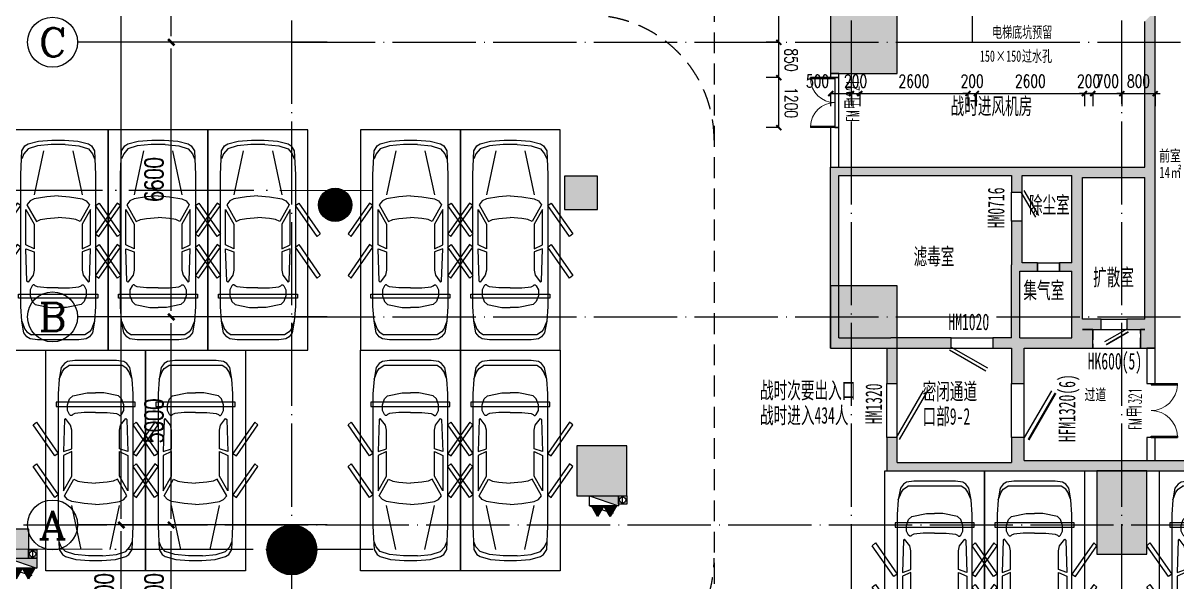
# Model space of a CAD drawing. Header units: millimetres. Extents: x 12325263 to 13848842, y -1463133 to 573208.
# Drawn here: x 12538387 to 12566120, y -1387255 to -1373825 of the extents above; entities that cross this region are included whole.
import ezdxf
from ezdxf.enums import TextEntityAlignment as Align

# ---------------------------------------------------------------- set-up
doc = ezdxf.new("R2010")
doc.units = ezdxf.units.MM
doc.header["$LTSCALE"] = 1000
for name, pattern in [('DASH', [0.35, 0.25, -0.1]), ('DASHED2', [0.375, 0.25, -0.125]), ('DOTE', [2.42, 2, -0.2, 0.02, -0.2]), ('地下室负三层平面图$0$-3F平面$0$$AUDIT_BAD_LTYPE2', [0])]:
    doc.linetypes.add(name, pattern=pattern)
for name, color, linetype in [('#s-灭火器', 20, 'Continuous'), ('A-ANNO-TEXT', 7, 'Continuous'), ('A-AXIS', 16, 'DOTE'), ('A-COLS', 6, 'Continuous'), ('A-WALL', 5, 'Continuous'), ('A-WALL-PATT', 8, 'Continuous'), ('A_WALL(防火墙)', 151, 'Continuous'), ('AXIS', 3, 'Continuous'), ('AXIS_TEXT', 7, 'Continuous'), ('DOOR_FIRE', 1, 'Continuous'), ('DOOR_FIRE_TEXT', 7, 'Continuous'), ('DOTE', 16, 'DOTE'), ('EQUIP_消火栓', 7, 'Continuous'), ('G-合 -3F地下室墙柱$0$COLUMN', 6, 'Continuous'), ('PUB_DIM', 83, 'Continuous'), ('PUB_HATCH', 8, 'Continuous'), ('PUB_TEXT', 7, 'Continuous'), ('VPIPE-消防中', 3, 'Continuous'), ('人防墙', 6, 'Continuous'), ('人防门', 60, 'Continuous'), ('人防门编号', 73, 'Continuous'), ('商业酒店共享车位', 53, 'Continuous'), ('水条件', 1, 'Continuous'), ('车道中心线', 6, 'Continuous')]:
    doc.layers.add(name, color=color, linetype=linetype)
doc.layers.add('人防口部编号', color=2, linetype='Continuous', lineweight=15)
doc.layers.add('人防文字', color=3, linetype='Continuous', lineweight=15)
doc.styles.add('_TCH_AXIS', font='COMPLEX', dxfattribs={"bigfont": 'GBCBIG'})
doc.styles.add('_TCH_DIM_T3', font='SIMPLEX.shx', dxfattribs={"width": 0.705882, "bigfont": 'GBCBIG.shx'})
doc.styles.add('_TCH_WINDOW', font='SIMPLEX', dxfattribs={"width": 0.7, "height": 3.5, "bigfont": 'GBCBIG'})
doc.styles.add('COMPLEX', font='COMPLEX')
doc.styles.add('TITXV', font='', dxfattribs={"width": 0.7})
doc.styles.add('宋体', font='', dxfattribs={"width": 0.65})
doc.styles.add('标注宋体', font='', dxfattribs={"width": 0.6})
doc.styles.get('TITXV').set_extended_font_data('SimSun')
doc.styles.get('宋体').set_extended_font_data('SimSun')
doc.styles.get('标注宋体').set_extended_font_data('NSimSun')
doc.dimstyles.new('_TCH_ARCH&&120', dxfattribs={"dimtxt": 306, "dimasz": 120, "dimexe": 300, "dimexo": 360, "dimgap": 147, "dimtad": 1, "dimdec": 0, "dimzin": 0, "dimdsep": 46, "dimtxsty": '_TCH_DIM_T3', "dimblk": 'ARCHTICK', "dimcen": 0.09, "dimclrt": 7, "dimazin": 2, "dimtfac": 1, "dimtdec": 0, "dimtix": 1, "dimtmove": 2, "dimatfit": 3, "dimfxl": 1, "dimfxlon": 1, "dimtolj": 1, "dimtzin": 0, "dimarcsym": 0})
doc.dimstyles.new('_TCH_ARCH&&150', dxfattribs={"dimtxt": 446.25, "dimasz": 150, "dimexe": 375, "dimexo": 450, "dimgap": 189.375, "dimtad": 1, "dimdec": 0, "dimzin": 0, "dimdsep": 46, "dimtxsty": '_TCH_DIM_T3', "dimblk": 'asdggshdfhsg_ArchTick', "dimcen": 0.09, "dimclrt": 7, "dimazin": 2, "dimtfac": 1, "dimtdec": 0, "dimtix": 1, "dimtmove": 2, "dimatfit": 3, "dimfxl": 1, "dimtolj": 1, "dimtzin": 0, "dimarcsym": 0})

# ---------------------------------------------------------------- blocks, each defined once
blk = doc.blocks.new('asdgafgfadagagfdhdagdgfasdgagasdgdfgdsfh$DorLib2D$00000190')
at = {"color": 0}
blk.add_line((-0.5, 0.187), (0.366, 0.687), dxfattribs=at)
at = {"color": 0, "const_width": 0.0625}
blk.add_lwpolyline([(-0.562, 0.296), (0.304, 0.796)], dxfattribs=at)
blk = doc.blocks.new('asdgafgfadagagfdhdagdgfasdgagasdgdfgdsfh$DorLib2D$00000180')
at = {"color": 0}
for p, q in [((-0.557, 0.242), (0.309, 0.742)), ((-0.5, 0.143), (0.366, 0.643))]:
    blk.add_line(p, q, dxfattribs=at)
blk = doc.blocks.new('asdgafgfadagagfdhdagdgfasdgagasdgdfgdsfh$DorLib2D$00000192')
at = {"color": 0}
blk.add_line((-0.5, 0.125), (0.366, 0.625), dxfattribs=at)
at = {"color": 0, "const_width": 0.0417}
blk.add_lwpolyline([(-0.542, 0.197), (0.324, 0.697)], dxfattribs=at)
blk = doc.blocks.new('asdgafgfadagagfdhdagdgfasdgagasdgdfgdsfh$DorLib2D$00000181')
at = {"color": 0}
for p, q in [((-0.533, 0.141), (0.333, 0.641)), ((-0.5, 0.083), (0.366, 0.583))]:
    blk.add_line(p, q, dxfattribs=at)
blk = doc.blocks.new('asdgafgfadagagfdhdagdgfasdgagasdgdfgdsfh$DorLib2D$00000179')
at = {"color": 0}
for p, q in [((-0.54, 0.169), (0.326, 0.669)), ((-0.5, 0.1), (0.366, 0.6))]:
    blk.add_line(p, q, dxfattribs=at)
blk = doc.blocks.new('asdgafgf20230228-rf3')
at = {"layer": 'PUB_HATCH'}
for points in [[(22420, -17060), (22620, -17000), (22620, -13200), (22370, -13450), (22370, -16950)], [(14820, -16950), (15020, -17150), (19170, -17150), (19290, -17110), (19270, -16950)], [(14820, -21300), (15020, -21050), (15020, -17150), (14820, -16950)], [(19170, -17150), (19170, -17550), (19420, -17550), (19420, -17150), (19290, -17110)], [(19290, -17110), (19420, -17150), (20620, -17150), (20740, -17130), (20720, -16950), (19270, -16950)], [(20670, -19340), (20870, -19300), (20870, -17200), (20740, -17130), (20620, -17150), (20620, -19250)], [(20740, -17130), (20870, -17200), (22370, -17200), (22420, -17060), (22370, -16950), (20720, -16950)], [(22420, -20710), (22620, -20650), (22620, -17000), (22420, -17060), (22370, -17200), (22370, -20600)], [(19420, -19250), (19420, -18250), (19170, -18250), (19170, -19300), (19350, -19340)], [(19295, -21175), (19370, -21050), (19370, -19450), (19350, -19340), (19170, -19300), (19170, -21050)], [(19370, -19450), (19790, -19450), (19790, -19250), (19420, -19250), (19350, -19340)], [(20620, -19250), (20320, -19250), (20320, -19450), (20620, -19450), (20670, -19340)], [(20820, -20710), (20870, -20600), (20870, -19300), (20670, -19340), (20620, -19450), (20620, -20650)], [(20740, -21020), (20870, -20850), (20820, -20710), (20620, -20650), (20620, -21050)], [(20870, -20850), (21320, -20850), (21320, -20600), (20870, -20600), (20820, -20710)], [(22370, -20600), (21940, -20600), (21940, -20850), (22370, -20850), (22420, -20710)], [(22370, -20850), (22620, -21300), (22620, -20650), (22420, -20710)], [(15020, -21050), (14820, -21300), (16170, -21300), (16290, -21250), (16270, -21050)], [(16420, -21300), (17720, -21300), (17720, -21050), (16270, -21050), (16290, -21250)], [(19170, -21050), (18720, -21050), (18720, -21300), (19170, -21300), (19295, -21175)], [(19295, -21175), (19470, -21300), (20720, -21300), (20740, -21020), (20620, -21050), (19370, -21050)], [(20720, -21300), (21120, -21300), (21120, -20850), (20870, -20850), (20740, -21020)], [(22370, -20850), (22270, -20850), (22270, -21300), (22620, -21300)], [(16170, -21300), (16170, -22150), (16420, -22150), (16420, -21300), (16290, -21250)], [(19170, -21300), (19170, -22150), (19470, -22150), (19470, -21300), (19295, -21175)], [(16420, -24050), (16420, -23450), (16170, -23450), (16170, -24250)], [(19470, -24000), (19470, -23450), (19170, -23450), (19170, -24050), (19310, -24070)], [(16420, -24050), (16170, -24250), (19270, -24250), (19310, -24070), (19170, -24050)], [(19310, -24070), (19270, -24250), (24870, -24250), (24620, -24000), (19470, -24000)]]:
    blk.add_hatch(color=256, dxfattribs=at).paths.add_polyline_path(points)
at = {"layer": '人防墙'}
for p, q in [((22620, -17000), (22620, -13200)), ((22370, -16950), (22370, -13450)), ((14820, -16950), (19270, -16950)), ((14820, -21300), (14820, -16950)), ((15020, -17150), (19170, -17150)), ((15020, -21050), (15020, -17150)), ((19170, -17150), (19170, -17550)), ((19270, -16950), (20720, -16950)), ((19420, -17550), (19420, -17150)), ((19420, -17150), (20620, -17150)), ((20620, -19250), (20620, -17150)), ((20720, -16950), (22370, -16950)), ((22620, -20650), (22620, -17000)), ((20870, -19300), (20870, -17200)), ((20870, -17200), (22370, -17200)), ((22370, -20600), (22370, -17200)), ((19170, -17550), (19420, -17550)), ((19420, -18250), (19170, -18250)), ((19170, -18250), (19170, -19300)), ((19420, -19250), (19420, -18250)), ((19170, -21050), (19170, -19300)), ((19790, -19250), (19420, -19250)), ((19790, -19450), (19790, -19250)), ((20620, -19250), (20320, -19250)), ((20320, -19250), (20320, -19450)), ((20870, -20600), (20870, -19300)), ((19370, -21050), (19370, -19450)), ((19370, -19450), (19790, -19450)), ((20320, -19450), (20620, -19450)), ((20620, -20650), (20620, -19450)), ((20620, -21050), (20620, -20650)), ((21320, -20600), (20870, -20600)), ((21320, -20850), (21320, -20600)), ((22370, -20600), (21940, -20600)), ((21940, -20600), (21940, -20850)), ((22620, -21300), (22620, -20650)), ((15020, -21050), (16270, -21050)), ((17720, -21050), (16270, -21050)), ((17720, -21300), (17720, -21050)), ((19170, -21050), (18720, -21050)), ((18720, -21050), (18720, -21300)), ((19370, -21050), (20620, -21050)), ((20870, -20850), (20870, -20850)), ((20870, -20850), (21320, -20850)), ((21120, -20850), (20870, -20850)), ((21120, -21300), (21120, -20850)), ((21940, -20850), (22370, -20850)), ((22370, -20850), (22270, -20850)), ((22270, -20850), (22270, -21300)), ((22370, -20850), (22370, -20850)), ((14820, -21300), (16170, -21300)), ((16170, -21300), (16170, -22150)), ((16420, -22150), (16420, -21300)), ((16420, -21300), (17720, -21300)), ((18720, -21300), (19170, -21300)), ((19170, -21300), (19170, -22150)), ((19470, -22150), (19470, -21300)), ((19470, -21300), (20720, -21300)), ((20720, -21300), (21120, -21300)), ((22270, -21300), (22620, -21300)), ((16170, -22150), (16420, -22150)), ((19170, -22150), (19470, -22150)), ((16420, -23450), (16170, -23450)), ((16170, -23450), (16170, -24250)), ((16420, -24050), (16420, -23450)), ((19470, -23450), (19170, -23450)), ((19170, -23450), (19170, -24050)), ((19470, -24000), (19470, -23450)), ((16420, -24050), (19170, -24050)), ((19470, -24000), (24620, -24000)), ((16170, -24250), (19270, -24250)), ((19270, -24250), (24870, -24250))]:
    blk.add_line(p, q, dxfattribs=at)
at = {"layer": '人防门'}
for p, q in [((19170, -18250), (19170, -17550)), ((19420, -18250), (19420, -17550)), ((19790, -19250, 0), (20320, -19250, 0)), ((19790, -19450, 0), (20320, -19450, 0)), ((21320, -20600, 10), (21940, -20600, 10)), ((17720, -21050), (18720, -21050)), ((21120, -20850), (22270, -20850)), ((21320, -20850, 10), (21940, -20850, 10)), ((17720, -21300), (18720, -21300)), ((21120, -21300), (22270, -21300)), ((16170, -23450, 0), (16170, -22150, 0)), ((16420, -23450, 0), (16420, -22150, 0)), ((19170, -23450), (19170, -22150)), ((19470, -23450), (19470, -22150))]:
    blk.add_line(p, q, dxfattribs=at)
at = {"layer": '人防门', "linetype": 'DASH'}
for p, q in [((19790, -19250), (19790, -19450)), ((20320, -19450), (20320, -19250)), ((21120, -20850), (21120, -21300)), ((22270, -21300), (22270, -20850))]:
    blk.add_line(p, q, dxfattribs=at)
at = {"layer": '人防门'}
for name, p, xscale, yscale, zscale, rotation in [('asdgafgfadagagfdhdagdgfasdgagasdgdfgdsfh$DorLib2D$00000180', (19295, -17900), -700, -700, 250, 89.99999033518954), ('asdgafgfadagagfdhdagdgfasdgagasdgdfgdsfh$DorLib2D$00000190', (21630, -20725), -620, -620, 250, 359.9996381230311), ('asdgafgfadagagfdhdagdgfasdgagasdgdfgdsfh$DorLib2D$00000179', (18220, -21175), 1000, -1000, 250, 359.9996525030288), ('asdgafgfadagagfdhdagdgfasdgagasdgdfgdsfh$DorLib2D$00000181', (16295, -22800), 1300, -1300, 250, 89.99998955554392), ('asdgafgfadagagfdhdagdgfasdgagasdgdfgdsfh$DorLib2D$00000192', (19320, -22800), 1300, -1300, 300, 89.99998899760946)]:
    blk.add_blockref(name, p, dxfattribs=dict(at, xscale=xscale, yscale=yscale, zscale=zscale, rotation=rotation))
at = {"layer": '人防口部编号', "style": '标注宋体', "width": 0.6}
blk.add_text('口部9-2', height=400, rotation=359.9999, dxfattribs=at).set_placement((17029, -23139))
at = {"layer": '人防文字', "style": '标注宋体', "width": 0.6}
for s, p in [('战时进风机房', (17703, -15683)), ('除尘室', (19584, -18054, 1)), ('滤毒室', (16813, -19296)), ('扩散室', (21128, -19796)), ('集气室', (19453, -20109, 1)), ('战时次要出入口', (13122, -22514, 0)), ('密闭通道', (17031, -22539)), ('战时进入434人', (13122, -23114, 0))]:
    blk.add_text(s, height=400, rotation=359.9999, dxfattribs=at).set_placement(p)
at = {"layer": '人防门编号', "style": '标注宋体', "width": 0.6}
for s, rotation, p in [('HM0716', 89.9985, (18995, -18419)), ('HK600(5)', 360, (20999, -21812, -31)), ('HM1320', 89.9985, (16055, -23129, 0)), ('HFM1320(6)', 89.9985, (20700, -23561))]:
    blk.add_text(s, height=400, rotation=rotation, dxfattribs=at).set_placement(p)
blk.add_text('HM1020', height=400, dxfattribs=at).set_placement((17650, -20868, 0))
blk = doc.blocks.new('_FZH')
blk.add_lwpolyline([(-0.5, -0.5), (0.5, -0.5), (0.5, 0.5), (-0.5, 0.5)], close=True)
at = {"layer": 'PUB_HATCH'}
blk.add_solid([(-0.5, -0.5), (0.5, -0.5), (-0.5, 0.5), (0.5, 0.5)], dxfattribs=at)
blk = doc.blocks.new('_YZH')
blk.add_circle((0, 0), 0.5)
at = {"layer": 'PUB_HATCH', "const_width": 0.5}
blk.add_lwpolyline([(-0.25, 0, 1), (0.25, 0, 1)], format="xyb", close=True, dxfattribs=at)
blk = doc.blocks.new('asdgadfg')
at = {"layer": 'A-COLS'}
for name, p, xscale, yscale, zscale in [('_FZH', (-45700, 11600), 1600, 1500, 1500), ('_YZH', (-58409, 7693), 800, 800, 800), ('_FZH', (-45700, 5000), 1600, 1500, 1500), ('_FZH', (-39500, 300), 1200, 2000, 2000), ('_YZH', (-59450, -600), 1200, 1200, 1200)]:
    blk.add_blockref(name, p, dxfattribs=dict(at, xscale=xscale, yscale=yscale, zscale=zscale))
at = {"layer": 'A-COLS', "rotation": 270}
for p, xscale, yscale, zscale in [((-52500, 7980), 800, 800, 800), ((-52000, 1300), 1200, 1200, 1200)]:
    blk.add_blockref('_FZH', p, dxfattribs=dict(at, xscale=xscale, yscale=yscale, zscale=zscale))
blk = doc.blocks.new('A$C29311F2C')
at = {"layer": 'DOTE', "linetype": 'DOTE', "ltscale": 1.5}
for p, q in [((112189.2, 48523.6), (153736.7, 55773.5)), ((113671.8, 40027), (155219.3, 47276.9))]:
    blk.add_line(p, q, dxfattribs=at)
blk = doc.blocks.new('asdfasdgdrg')
at = {"layer": '车道中心线', "linetype": 'DASHED2', "ltscale": 2}
blk.add_line((-44886, -29932), (-44886, -74746), dxfattribs=at)
for centre, start, end in [((-47886, -62520), 0, 90), ((-47886, -72570), 270, 0)]:
    blk.add_arc(centre, 3000, start, end, dxfattribs=at)
blk = doc.blocks.new('asdfsfsdf')
at = {"color": 253, "linetype": '地下室负三层平面图$0$-3F平面$0$$AUDIT_BAD_LTYPE2', "transparency": 33554559, "extrusion": (0.000447791, 3.52996e-16, 1)}
for p, q in [((-725, -212, 0), (-825, -329, 0)), ((-500, -141, 0), (-725, -212, 0)), ((-350, -259, 0), (-575, -1318, 0)), ((-169, -110, 0), (-500, -141, 0)), ((169, -110, 0), (-169, -110, 0)), ((169, -110, 0), (500, -141, 0)), ((350, -259, 0), (575, -1318, 0)), ((500, -141, 0), (725, -212, 0)), ((725, -212, 0), (825, -329, 0)), ((-825, -329, 0), (-875, -447, 0)), ((825, -329, 0), (875, -447, 0)), ((-275, -1365, 0), (-575, -1412, 0)), ((0, -1341), (-275, -1365, 0)), ((0, -1341), (275, -1365, 0)), ((275, -1365, 0), (575, -1412, 0)), ((-675, -1459, 0), (-750, -1553, 0)), ((-750, -1553, 0), (-525, -1953, 0)), ((-575, -1412, 0), (-675, -1459, 0)), ((750, -1553, 0), (525, -1953, 0)), ((575, -1412, 0), (675, -1459, 0)), ((675, -1459, 0), (750, -1553, 0)), ((-775, -2518, 0), (-775, -1671, 0)), ((-775, -1671, 0), (-575, -2024, 0)), ((-525, -1953, 0), (-425, -1906, 0)), ((-425, -1906, 0), (-275, -1882, 0)), ((-275, -1882, 0), (0, -1859)), ((275, -1882, 0), (0, -1859)), ((425, -1906, 0), (275, -1882, 0)), ((525, -1953, 0), (425, -1906, 0)), ((775, -1671, 0), (575, -2024, 0)), ((775, -2518, 0), (775, -1671, 0)), ((-575, -2024, 0), (-575, -2612, 0)), ((575, -2024, 0), (575, -2612, 0)), ((-575, -2612, 0), (-775, -2518, 0)), ((-775, -2612, 0), (-575, -2682, 0)), ((-750, -3388, 0), (-775, -2612, 0)), ((-575, -2682, 0), (-575, -3129, 0)), ((575, -2612, 0), (775, -2518, 0)), ((775, -2612, 0), (575, -2682, 0)), ((575, -2682, 0), (575, -3129, 0)), ((750, -3388, 0), (775, -2612, 0)), ((-600, -3247, 0), (-725, -3412, 0)), ((-575, -3129, 0), (-600, -3247, 0)), ((575, -3129, 0), (600, -3247, 0)), ((600, -3247, 0), (725, -3412, 0)), ((-725, -3412, 0), (-750, -3388, 0)), ((-625, -3506, 0), (-675, -3600, 0)), ((-675, -3600, 0), (-675, -3741, 0)), ((-600, -3482, 0), (-625, -3506, 0)), ((-575, -3482, 0), (-600, -3482, 0)), ((-550, -3506, 0), (-575, -3482, 0)), ((-500, -3529, 0), (-550, -3506, 0)), ((-275, -3553, 0), (-500, -3529, 0)), ((0, -3553), (-275, -3553, 0)), ((0, -3553), (275, -3553, 0)), ((275, -3553, 0), (500, -3529, 0)), ((500, -3529, 0), (550, -3506, 0)), ((550, -3506, 0), (575, -3482, 0)), ((575, -3482, 0), (600, -3482, 0)), ((600, -3482, 0), (625, -3506, 0)), ((625, -3506, 0), (675, -3600, 0)), ((675, -3600, 0), (675, -3741, 0)), ((725, -3412, 0), (750, -3388, 0)), ((-675, -3741, 0), (-625, -3882, 0)), ((-625, -3882, 0), (-550, -3953, 0)), ((625, -3882, 0), (550, -3953, 0)), ((675, -3741, 0), (625, -3882, 0)), ((-550, -3953, 0), (-200, -4024, 0)), ((-200, -4024, 0), (0, -4024)), ((200, -4024, 0), (0, -4024)), ((550, -3953, 0), (200, -4024, 0)), ((-875, -4353, 0), (-800, -4541, 0)), ((875, -4353, 0), (800, -4541, 0)), ((-800, -4541, 0), (-750, -4612, 0)), ((-750, -4612, 0), (-641, -4680, 0)), ((641, -4680, 0), (-641, -4680, 0)), ((750, -4612, 0), (641, -4680, 0)), ((800, -4541, 0), (750, -4612, 0))]:
    blk.add_line(p, q, dxfattribs=at)
for points in [[(-475, -24), (-150, 0), (150, 0), (475, -24), (725, -94), (800, -141), (875, -259), (900, -824), (900, -4000), (875, -4353), (825, -4635), (750, -4729), (675, -4776), (500, -4800), (-500, -4800), (-675, -4776), (-750, -4729), (-825, -4635), (-875, -4353), (-900, -4000), (-900, -824), (-875, -259), (-800, -141), (-725, -94)], [(-982, -1513), (-1500, -2253), (-1425, -2321), (-900, -1571)]]:
    blk.add_lwpolyline(points, close=True, dxfattribs=at)
at = {"color": 253, "linetype": '地下室负三层平面图$0$-3F平面$0$$AUDIT_BAD_LTYPE2', "transparency": 33554559, "extrusion": (0.000447791, 3.52996e-16, 1), "elevation": 0}
for points in [[(982, -1513), (1500, -2253), (1425, -2321), (900, -1571)], [(-900, -2571), (-982, -2513), (-1500, -3253), (-1425, -3321)], [(982, -2513), (1500, -3253), (1425, -3321), (900, -2571)]]:
    blk.add_lwpolyline(points, close=True, dxfattribs=at)
blk = doc.blocks.new('A$C06465456')
for points in [[(0, 5300), (2400, 5300), (2400, 0), (0, 0)], [(250, 4050), (250, 3950), (2150, 3950), (2150, 4050)]]:
    blk.add_lwpolyline(points, close=True)
at = {"xscale": -1, "rotation": 180}
blk.add_blockref('asdfsfsdf', (1200, 250), dxfattribs=at)
blk = doc.blocks.new('管位')
at = {"layer": '水条件'}
blk.add_line((12573126, 675360), (12573126, 675160), dxfattribs=at)
blk.add_lwpolyline([(12573026, 675360), (12573226, 675360), (12573226, 675160), (12573026, 675160)], close=True, dxfattribs=at)
blk = doc.blocks.new('灭火器')
at = {"layer": '#s-灭火器', "ltscale": 1000}
for points in [[(292444, 59707), (292144, 59707), (292294, 59447)], [(292744, 59707), (292444, 59707), (292594, 59447)]]:
    blk.add_hatch(color=256, dxfattribs=at).paths.add_polyline_path(points)
for points in [[(292294, 59447), (292444, 59707), (292144, 59707)], [(292594, 59447), (292744, 59707), (292444, 59707)]]:
    blk.add_lwpolyline(points, close=True, dxfattribs=at)
blk = doc.blocks.new('$TWTSYS$00000508')
for p, q in [((-0.5, 0.5), (0.324, 1.224)), ((-0.5, 0.5), (-0.5, -0.5)), ((-0.5, -0.5), (0.5, 0.5)), ((0.5, 0.5), (-0.5, 0.5)), ((0.5, -0.5), (0.5, 0.5)), ((-0.5, -0.5), (0.5, -0.5))]:
    blk.add_line(p, q)
blk.add_solid([(0.5, -0.5), (0.5, 0.5), (-0.5, -0.5)])
blk = doc.blocks.new('消火栓')
at = {"layer": '#s-灭火器', "rotation": 180.0000000000001}
blk.add_blockref('灭火器', (12864422, 734932), dxfattribs=at)
at = {"layer": 'EQUIP_消火栓', "xscale": 700, "yscale": 240, "zscale": 700}
blk.add_blockref('$TWTSYS$00000508', (12571978, 675105), dxfattribs=at)
blk = doc.blocks.new('asdfsadfasdfsa')
at = {"layer": 'VPIPE-消防中'}
for centre in [(-5400, -29850), (-19577, -31149)]:
    blk.add_circle(centre, 75, dxfattribs=at)
at = {"xscale": -1, "rotation": 180}
for p in [(-12577828, 645235), (-12591805, 643736)]:
    blk.add_blockref('消火栓', p, dxfattribs=at)
at = {"layer": '水条件'}
for p, rotation in [((12567726, 645410), 180.0000000000001), ((12553549, 644111), 180)]:
    blk.add_blockref('管位', p, dxfattribs=dict(at, rotation=rotation))
blk = doc.blocks.new('_AXISO')
blk.add_circle((0, 0), 0.5)
at = {"layer": 'AXIS_TEXT', "style": 'COMPLEX', "width": 1.041667}
blk.add_attdef('A', text='', height=0.56, dxfattribs=at).set_placement((-0.25, -0.28), (0.25, -0.28), align=Align.FIT)
blk = doc.blocks.new('asdggshdfhsg_ArchTick')
at = {"color": 0, "linetype": 'ByBlock', "const_width": 0.4}
blk.add_lwpolyline([(-0.5, -0.5), (0.5, 0.5)], dxfattribs=at)
blk = doc.blocks.new('*D5257')
at = {"layer": 'AXIS', "color": 0, "lineweight": -2, "transparency": 16777216}
for p, q in [((12411816.81071, 995989.75909), (12406941.81071, 995989.75909)), ((12407316.81071, 992739.75909), (12407316.81071, 995839.75909)), ((12411816.81071, 992589.75909), (12406941.81071, 992589.75909))]:
    blk.add_line(p, q, dxfattribs=at)
at = {"layer": 'Defpoints', "color": 0, "transparency": 16777216}
for p in [(12407316.81071, 995989.75909), (12412266.81071, 995989.75909), (12412266.81071, 992589.75909)]:
    blk.add_point(p, dxfattribs=at)
at = {"layer": 'AXIS', "color": 0, "lineweight": -2, "transparency": 16777216, "xscale": 150, "yscale": 150, "zscale": 150}
for p, rotation in [((12407316.81071, 995989.75909), 90), ((12407316.81071, 992589.75909), 270)]:
    blk.add_blockref('asdggshdfhsg_ArchTick', p, dxfattribs=dict(at, rotation=rotation))
at = {"layer": 'AXIS', "color": 7, "transparency": 16777216, "insert": (12406904.31071, 994289.75909), "char_height": 446.25, "attachment_point": 5, "rotation": 90, "style": '_TCH_DIM_T3'}
blk.add_mtext('\\A1;3400', dxfattribs=at)
blk = doc.blocks.new('*D5258')
at = {"layer": 'AXIS', "color": 0, "lineweight": -2, "transparency": 16777216}
for p, q in [((12411817, 1078990), (12406942, 1078990)), ((12407317, 996140), (12407317, 1078840)), ((12411817, 995990), (12406942, 995990))]:
    blk.add_line(p, q, dxfattribs=at)
at = {"layer": 'Defpoints', "color": 0, "transparency": 16777216}
for p in [(12407317, 1078990), (12412267, 1078990), (12412267, 995990)]:
    blk.add_point(p, dxfattribs=at)
at = {"layer": 'AXIS', "color": 0, "lineweight": -2, "transparency": 16777216, "xscale": 150, "yscale": 150, "zscale": 150}
for p, rotation in [((12407317, 1078990), 90), ((12407317, 995990), 270)]:
    blk.add_blockref('asdggshdfhsg_ArchTick', p, dxfattribs=dict(at, rotation=rotation))
at = {"layer": 'AXIS', "color": 7, "transparency": 16777216, "insert": (12406904, 1037490), "char_height": 446.2, "attachment_point": 5, "rotation": 90, "style": '_TCH_DIM_T3'}
blk.add_mtext('\\A1;83000', dxfattribs=at)
blk = doc.blocks.new('*D5259')
at = {"layer": 'AXIS', "color": 0, "lineweight": -2, "transparency": 16777216}
for p, q in [((12411816.81071, 995989.75909), (12408141.81071, 995989.75909)), ((12408516.81071, 992739.75909), (12408516.81071, 995839.75909)), ((12411816.81071, 992589.75909), (12408141.81071, 992589.75909))]:
    blk.add_line(p, q, dxfattribs=at)
at = {"layer": 'Defpoints', "color": 0, "transparency": 16777216}
for p in [(12408516.81071, 995989.75909), (12412266.81071, 995989.75909), (12412266.81071, 992589.75909)]:
    blk.add_point(p, dxfattribs=at)
at = {"layer": 'AXIS', "color": 0, "lineweight": -2, "transparency": 16777216, "xscale": 150, "yscale": 150, "zscale": 150}
for p, rotation in [((12408516.81071, 995989.75909), 90), ((12408516.81071, 992589.75909), 270)]:
    blk.add_blockref('asdggshdfhsg_ArchTick', p, dxfattribs=dict(at, rotation=rotation))
at = {"layer": 'AXIS', "color": 7, "transparency": 16777216, "insert": (12408104.31071, 994289.75909), "char_height": 446.25, "attachment_point": 5, "rotation": 90, "style": '_TCH_DIM_T3'}
blk.add_mtext('\\A1;3400', dxfattribs=at)
blk = doc.blocks.new('*D5260')
at = {"layer": 'AXIS', "color": 0, "lineweight": -2, "transparency": 16777216}
for p, q in [((12411816.81071, 1000989.75909), (12408141.81071, 1000989.75909)), ((12408516.81071, 996139.75909), (12408516.81071, 1000839.75909)), ((12411816.81071, 995989.75909), (12408141.81071, 995989.75909))]:
    blk.add_line(p, q, dxfattribs=at)
at = {"layer": 'Defpoints', "color": 0, "transparency": 16777216}
for p in [(12408516.81071, 1000989.75909), (12412266.81071, 1000989.75909), (12412266.81071, 995989.75909)]:
    blk.add_point(p, dxfattribs=at)
at = {"layer": 'AXIS', "color": 0, "lineweight": -2, "transparency": 16777216, "xscale": 150, "yscale": 150, "zscale": 150}
for p, rotation in [((12408516.81071, 1000989.75909), 90), ((12408516.81071, 995989.75909), 270)]:
    blk.add_blockref('asdggshdfhsg_ArchTick', p, dxfattribs=dict(at, rotation=rotation))
at = {"layer": 'AXIS', "color": 7, "transparency": 16777216, "insert": (12408104.31071, 998489.75909), "char_height": 446.25, "attachment_point": 5, "rotation": 90, "style": '_TCH_DIM_T3'}
blk.add_mtext('\\A1;5000', dxfattribs=at)
blk = doc.blocks.new('*D5261')
at = {"layer": 'AXIS', "color": 0, "lineweight": -2, "transparency": 16777216}
for p, q in [((12411816.81071, 1007589.75909), (12408141.81071, 1007589.75909)), ((12408516.81071, 1001139.75909), (12408516.81071, 1007439.75909)), ((12411816.81071, 1000989.75909), (12408141.81071, 1000989.75909))]:
    blk.add_line(p, q, dxfattribs=at)
at = {"layer": 'Defpoints', "color": 0, "transparency": 16777216}
for p in [(12408516.81071, 1007589.75909), (12412266.81071, 1007589.75909), (12412266.81071, 1000989.75909)]:
    blk.add_point(p, dxfattribs=at)
at = {"layer": 'AXIS', "color": 0, "lineweight": -2, "transparency": 16777216, "xscale": 150, "yscale": 150, "zscale": 150}
for p, rotation in [((12408516.81071, 1007589.75909), 90), ((12408516.81071, 1000989.75909), 270)]:
    blk.add_blockref('asdggshdfhsg_ArchTick', p, dxfattribs=dict(at, rotation=rotation))
at = {"layer": 'AXIS', "color": 7, "transparency": 16777216, "insert": (12408104.31071, 1004289.75909), "char_height": 446.25, "attachment_point": 5, "rotation": 90, "style": '_TCH_DIM_T3'}
blk.add_mtext('\\A1;6600', dxfattribs=at)
blk = doc.blocks.new('*D5262')
at = {"layer": 'AXIS', "color": 0, "lineweight": -2, "transparency": 16777216}
for p, q in [((12411816.81071, 1014189.75909), (12408141.81071, 1014189.75909)), ((12408516.81071, 1007739.75909), (12408516.81071, 1014039.75909)), ((12411816.81071, 1007589.75909), (12408141.81071, 1007589.75909))]:
    blk.add_line(p, q, dxfattribs=at)
at = {"layer": 'Defpoints', "color": 0, "transparency": 16777216}
for p in [(12408516.81071, 1014189.75909), (12412266.81071, 1014189.75909), (12412266.81071, 1007589.75909)]:
    blk.add_point(p, dxfattribs=at)
at = {"layer": 'AXIS', "color": 0, "lineweight": -2, "transparency": 16777216, "xscale": 150, "yscale": 150, "zscale": 150}
for p, rotation in [((12408516.81071, 1014189.75909), 90), ((12408516.81071, 1007589.75909), 270)]:
    blk.add_blockref('asdggshdfhsg_ArchTick', p, dxfattribs=dict(at, rotation=rotation))
at = {"layer": 'AXIS', "color": 7, "transparency": 16777216, "insert": (12408104.31071, 1010889.75909), "char_height": 446.25, "attachment_point": 5, "rotation": 90, "style": '_TCH_DIM_T3'}
blk.add_mtext('\\A1;6600', dxfattribs=at)
blk = doc.blocks.new('asdggG-合 -3F地下室墙柱')
at = {"layer": 'G-合 -3F地下室墙柱$0$COLUMN', "color": 2, "xscale": 1200.00000078918, "yscale": 1200.00000078918, "zscale": 1200.00000078918}
blk.add_blockref('_YZH', (711596335, 2542185462), dxfattribs=at)
at = {"layer": 'G-合 -3F地下室墙柱$0$COLUMN', "color": 2, "xscale": 499.9999999397197, "yscale": 700.0000015242846, "zscale": 700.0000015242846, "rotation": 9.958774087650106}
blk.add_blockref('_FZH', (711589835, 2542184473), dxfattribs=at)
blk = doc.blocks.new('_ArchTick')
at = {"color": 0, "linetype": 'ByBlock', "const_width": 0.4}
blk.add_lwpolyline([(-0.5, -0.5), (0.5, 0.5)], dxfattribs=at)
blk = doc.blocks.new('*D3526')
at = {"layer": 'Defpoints', "color": 0, "transparency": 16777216}
for p in [(12556550, -1370937), (12557796, -1370937), (12557797, -1374287)]:
    blk.add_point(p, dxfattribs=at)
at = {"layer": 'PUB_DIM', "color": 0, "lineweight": -2, "transparency": 16777216}
for p, q in [((12556551, -1370937), (12556250, -1370937)), ((12556550, -1374287), (12556550, -1370937)), ((12556551, -1374287), (12556250, -1374287))]:
    blk.add_line(p, q, dxfattribs=at)
at = {"layer": 'PUB_DIM', "color": 0, "lineweight": -2, "transparency": 16777216, "xscale": 120, "yscale": 120, "zscale": 120}
for p, rotation in [((12556550, -1370937), 90.00314228514192), ((12556550, -1374287), 270.0031422851419)]:
    blk.add_blockref('_ArchTick', p, dxfattribs=dict(at, rotation=rotation))
at = {"layer": 'PUB_DIM', "color": 7, "transparency": 16777216, "insert": (12556850, -1372612), "char_height": 306, "attachment_point": 5, "rotation": 270.0031, "style": '_TCH_DIM_T3'}
blk.add_mtext('\\A1;3350', dxfattribs=at)
blk = doc.blocks.new('*D3527')
at = {"layer": 'Defpoints', "color": 0, "transparency": 16777216}
for p in [(12556550, -1374287), (12557797, -1374287), (12557797, -1375137)]:
    blk.add_point(p, dxfattribs=at)
at = {"layer": 'PUB_DIM', "color": 0, "lineweight": -2, "transparency": 16777216}
for p, q in [((12556551, -1374287), (12556250, -1374287)), ((12556550, -1375137), (12556550, -1374287)), ((12556551, -1375137), (12556250, -1375137))]:
    blk.add_line(p, q, dxfattribs=at)
at = {"layer": 'PUB_DIM', "color": 0, "lineweight": -2, "transparency": 16777216, "xscale": 120, "yscale": 120, "zscale": 120}
for p, rotation in [((12556550, -1374287), 90.00314228505086), ((12556550, -1375137), 270.0031422850508)]:
    blk.add_blockref('_ArchTick', p, dxfattribs=dict(at, rotation=rotation))
at = {"layer": 'PUB_DIM', "color": 7, "transparency": 16777216, "insert": (12556850, -1374712), "char_height": 306, "attachment_point": 5, "rotation": 270.0031, "style": '_TCH_DIM_T3'}
blk.add_mtext('\\A1;850', dxfattribs=at)
blk = doc.blocks.new('*D3528')
at = {"layer": 'Defpoints', "color": 0, "transparency": 16777216}
for p in [(12556550, -1375137), (12557797, -1375137), (12557797, -1376337)]:
    blk.add_point(p, dxfattribs=at)
at = {"layer": 'PUB_DIM', "color": 0, "lineweight": -2, "transparency": 16777216}
for p, q in [((12556551, -1375137), (12556250, -1375137)), ((12556550, -1376337), (12556550, -1375137)), ((12556551, -1376337), (12556250, -1376337))]:
    blk.add_line(p, q, dxfattribs=at)
at = {"layer": 'PUB_DIM', "color": 0, "lineweight": -2, "transparency": 16777216, "xscale": 120, "yscale": 120, "zscale": 120}
for p, rotation in [((12556550, -1375137), 90.00314228517043), ((12556550, -1376337), 270.0031422851704)]:
    blk.add_blockref('_ArchTick', p, dxfattribs=dict(at, rotation=rotation))
at = {"layer": 'PUB_DIM', "color": 7, "transparency": 16777216, "insert": (12556850, -1375737), "char_height": 306, "attachment_point": 5, "rotation": 270.0031, "style": '_TCH_DIM_T3'}
blk.add_mtext('\\A1;1200', dxfattribs=at)
blk = doc.blocks.new('*D3529')
at = {"layer": 'Defpoints', "color": 0, "transparency": 16777216}
for p in [(12557797, -1374287), (12558297, -1374287), (12558297, -1375520)]:
    blk.add_point(p, dxfattribs=at)
at = {"layer": 'PUB_DIM', "color": 0, "lineweight": -2, "transparency": 16777216}
for p, q in [((12557797, -1375519), (12557797, -1375820)), ((12557797, -1375520), (12558297, -1375520)), ((12558297, -1375519), (12558297, -1375820))]:
    blk.add_line(p, q, dxfattribs=at)
at = {"layer": 'PUB_DIM', "color": 0, "lineweight": -2, "transparency": 16777216, "xscale": 120, "yscale": 120, "zscale": 120, "rotation": 180}
blk.add_blockref('_ArchTick', (12557797, -1375520), dxfattribs=at)
at = {"layer": 'PUB_DIM', "color": 0, "lineweight": -2, "transparency": 16777216, "xscale": 120, "yscale": 120, "zscale": 120}
blk.add_blockref('_ArchTick', (12558297, -1375520), dxfattribs=at)
at = {"layer": 'PUB_DIM', "color": 7, "transparency": 16777216, "insert": (12557482, -1375220), "char_height": 306, "attachment_point": 5, "style": '_TCH_DIM_T3'}
blk.add_mtext('\\A1;500', dxfattribs=at)
blk = doc.blocks.new('*D3530')
at = {"layer": 'Defpoints', "color": 0, "transparency": 16777216}
for p in [(12558297, -1374287), (12558497, -1374287), (12558497, -1375520)]:
    blk.add_point(p, dxfattribs=at)
at = {"layer": 'PUB_DIM', "color": 0, "lineweight": -2, "transparency": 16777216}
for p, q in [((12558297, -1375520), (12558177, -1375520)), ((12558297, -1375519), (12558297, -1375820)), ((12558297, -1375520), (12558497, -1375520)), ((12558497, -1375519), (12558497, -1375820)), ((12558497, -1375520), (12558617, -1375520))]:
    blk.add_line(p, q, dxfattribs=at)
at = {"layer": 'PUB_DIM', "color": 0, "lineweight": -2, "transparency": 16777216, "xscale": 120, "yscale": 120, "zscale": 120}
blk.add_blockref('_ArchTick', (12558297, -1375520), dxfattribs=at)
at = {"layer": 'PUB_DIM', "color": 0, "lineweight": -2, "transparency": 16777216, "xscale": 120, "yscale": 120, "zscale": 120, "rotation": 180}
blk.add_blockref('_ArchTick', (12558497, -1375520), dxfattribs=at)
at = {"layer": 'PUB_DIM', "color": 7, "transparency": 16777216, "insert": (12558397, -1375220), "char_height": 306, "attachment_point": 5, "style": '_TCH_DIM_T3'}
blk.add_mtext('\\A1;200', dxfattribs=at)
blk = doc.blocks.new('*D3531')
at = {"layer": 'Defpoints', "color": 0, "transparency": 16777216}
for p in [(12558497, -1374287), (12561097, -1374287), (12561097, -1375520)]:
    blk.add_point(p, dxfattribs=at)
at = {"layer": 'PUB_DIM', "color": 0, "lineweight": -2, "transparency": 16777216}
for p, q in [((12558497, -1375519), (12558497, -1375820)), ((12558497, -1375520), (12561097, -1375520)), ((12561097, -1375519), (12561097, -1375820))]:
    blk.add_line(p, q, dxfattribs=at)
at = {"layer": 'PUB_DIM', "color": 0, "lineweight": -2, "transparency": 16777216, "xscale": 120, "yscale": 120, "zscale": 120, "rotation": 180}
blk.add_blockref('_ArchTick', (12558497, -1375520), dxfattribs=at)
at = {"layer": 'PUB_DIM', "color": 0, "lineweight": -2, "transparency": 16777216, "xscale": 120, "yscale": 120, "zscale": 120}
blk.add_blockref('_ArchTick', (12561097, -1375520), dxfattribs=at)
at = {"layer": 'PUB_DIM', "color": 7, "transparency": 16777216, "insert": (12559797, -1375220), "char_height": 306, "attachment_point": 5, "style": '_TCH_DIM_T3'}
blk.add_mtext('\\A1;2600', dxfattribs=at)
blk = doc.blocks.new('*D3532')
at = {"layer": 'Defpoints', "color": 0, "transparency": 16777216}
for p in [(12561097, -1374287), (12561297, -1374287), (12561297, -1375520)]:
    blk.add_point(p, dxfattribs=at)
at = {"layer": 'PUB_DIM', "color": 0, "lineweight": -2, "transparency": 16777216}
for p, q in [((12561097, -1375520), (12560977, -1375520)), ((12561097, -1375519), (12561097, -1375820)), ((12561097, -1375520), (12561297, -1375520)), ((12561297, -1375519), (12561297, -1375820)), ((12561297, -1375520), (12561417, -1375520))]:
    blk.add_line(p, q, dxfattribs=at)
at = {"layer": 'PUB_DIM', "color": 0, "lineweight": -2, "transparency": 16777216, "xscale": 120, "yscale": 120, "zscale": 120}
blk.add_blockref('_ArchTick', (12561097, -1375520), dxfattribs=at)
at = {"layer": 'PUB_DIM', "color": 0, "lineweight": -2, "transparency": 16777216, "xscale": 120, "yscale": 120, "zscale": 120, "rotation": 180}
blk.add_blockref('_ArchTick', (12561297, -1375520), dxfattribs=at)
at = {"layer": 'PUB_DIM', "color": 7, "transparency": 16777216, "insert": (12561197, -1375220), "char_height": 306, "attachment_point": 5, "style": '_TCH_DIM_T3'}
blk.add_mtext('\\A1;200', dxfattribs=at)
blk = doc.blocks.new('*D3533')
at = {"layer": 'Defpoints', "color": 0, "transparency": 16777216}
for p in [(12561297, -1374287), (12563897, -1374287), (12563897, -1375520)]:
    blk.add_point(p, dxfattribs=at)
at = {"layer": 'PUB_DIM', "color": 0, "lineweight": -2, "transparency": 16777216}
for p, q in [((12561297, -1375519), (12561297, -1375820)), ((12561297, -1375520), (12563897, -1375520)), ((12563897, -1375519), (12563897, -1375820))]:
    blk.add_line(p, q, dxfattribs=at)
at = {"layer": 'PUB_DIM', "color": 0, "lineweight": -2, "transparency": 16777216, "xscale": 120, "yscale": 120, "zscale": 120, "rotation": 180}
blk.add_blockref('_ArchTick', (12561297, -1375520), dxfattribs=at)
at = {"layer": 'PUB_DIM', "color": 0, "lineweight": -2, "transparency": 16777216, "xscale": 120, "yscale": 120, "zscale": 120}
blk.add_blockref('_ArchTick', (12563897, -1375520), dxfattribs=at)
at = {"layer": 'PUB_DIM', "color": 7, "transparency": 16777216, "insert": (12562597, -1375220), "char_height": 306, "attachment_point": 5, "style": '_TCH_DIM_T3'}
blk.add_mtext('\\A1;2600', dxfattribs=at)
blk = doc.blocks.new('*D3534')
at = {"layer": 'Defpoints', "color": 0, "transparency": 16777216}
for p in [(12563897, -1374287), (12564097, -1374287), (12564097, -1375520)]:
    blk.add_point(p, dxfattribs=at)
at = {"layer": 'PUB_DIM', "color": 0, "lineweight": -2, "transparency": 16777216}
for p, q in [((12563897, -1375520), (12563777, -1375520)), ((12563897, -1375519), (12563897, -1375820)), ((12563897, -1375520), (12564097, -1375520)), ((12564097, -1375519), (12564097, -1375820)), ((12564097, -1375520), (12564217, -1375520))]:
    blk.add_line(p, q, dxfattribs=at)
at = {"layer": 'PUB_DIM', "color": 0, "lineweight": -2, "transparency": 16777216, "xscale": 120, "yscale": 120, "zscale": 120}
blk.add_blockref('_ArchTick', (12563897, -1375520), dxfattribs=at)
at = {"layer": 'PUB_DIM', "color": 0, "lineweight": -2, "transparency": 16777216, "xscale": 120, "yscale": 120, "zscale": 120, "rotation": 180}
blk.add_blockref('_ArchTick', (12564097, -1375520), dxfattribs=at)
at = {"layer": 'PUB_DIM', "color": 7, "transparency": 16777216, "insert": (12563997, -1375220), "char_height": 306, "attachment_point": 5, "style": '_TCH_DIM_T3'}
blk.add_mtext('\\A1;200', dxfattribs=at)
blk = doc.blocks.new('*D3535')
at = {"layer": 'Defpoints', "color": 0, "transparency": 16777216}
for p in [(12564097, -1374287), (12564797, -1374287), (12564797, -1375520)]:
    blk.add_point(p, dxfattribs=at)
at = {"layer": 'PUB_DIM', "color": 0, "lineweight": -2, "transparency": 16777216}
for p, q in [((12564097, -1375520), (12563977, -1375520)), ((12564097, -1375519), (12564097, -1375820)), ((12564097, -1375520), (12564797, -1375520)), ((12564797, -1375519), (12564797, -1375820)), ((12564797, -1375520), (12564917, -1375520))]:
    blk.add_line(p, q, dxfattribs=at)
at = {"layer": 'PUB_DIM', "color": 0, "lineweight": -2, "transparency": 16777216, "xscale": 120, "yscale": 120, "zscale": 120}
blk.add_blockref('_ArchTick', (12564097, -1375520), dxfattribs=at)
at = {"layer": 'PUB_DIM', "color": 0, "lineweight": -2, "transparency": 16777216, "xscale": 120, "yscale": 120, "zscale": 120, "rotation": 180}
blk.add_blockref('_ArchTick', (12564797, -1375520), dxfattribs=at)
at = {"layer": 'PUB_DIM', "color": 7, "transparency": 16777216, "insert": (12564447, -1375220), "char_height": 306, "attachment_point": 5, "style": '_TCH_DIM_T3'}
blk.add_mtext('\\A1;700', dxfattribs=at)
blk = doc.blocks.new('*D3536')
at = {"layer": 'Defpoints', "color": 0, "transparency": 16777216}
for p in [(12564797, -1374287), (12565597, -1374287), (12565597, -1375520)]:
    blk.add_point(p, dxfattribs=at)
at = {"layer": 'PUB_DIM', "color": 0, "lineweight": -2, "transparency": 16777216}
for p, q in [((12564797, -1375520), (12564677, -1375520)), ((12564797, -1375519), (12564797, -1375820)), ((12564797, -1375520), (12565597, -1375520)), ((12565597, -1375519), (12565597, -1375820)), ((12565597, -1375520), (12565717, -1375520))]:
    blk.add_line(p, q, dxfattribs=at)
at = {"layer": 'PUB_DIM', "color": 0, "lineweight": -2, "transparency": 16777216, "xscale": 120, "yscale": 120, "zscale": 120}
blk.add_blockref('_ArchTick', (12564797, -1375520), dxfattribs=at)
at = {"layer": 'PUB_DIM', "color": 0, "lineweight": -2, "transparency": 16777216, "xscale": 120, "yscale": 120, "zscale": 120, "rotation": 180}
blk.add_blockref('_ArchTick', (12565597, -1375520), dxfattribs=at)
at = {"layer": 'PUB_DIM', "color": 7, "transparency": 16777216, "insert": (12565197, -1375220), "char_height": 306, "attachment_point": 5, "style": '_TCH_DIM_T3'}
blk.add_mtext('\\A1;800', dxfattribs=at)
blk = doc.blocks.new('$DorLib2D$00000002')
for p, q in [((-0.5, 0), (-0.5, 0.4875)), ((-0.475, 0.4875), (-0.5, 0.4875)), ((-0.475, 0), (-0.475, 0.4875)), ((0.475, 0), (0.475, 0.4875)), ((0.475, 0.4875), (0.5, 0.4875)), ((0.5, 0), (0.5, 0.4875)), ((-0.5, 0), (-0.475, 0)), ((0.5, 0), (0.475, 0))]:
    blk.add_line(p, q)
at = {"lineweight": 13}
for centre, start, end in [((-0.4875, 0), 0, 88.53072), ((0.4875, 0), 91.46928, 180)]:
    blk.add_arc(centre, 0.4875, start, end, dxfattribs=at)
blk = doc.blocks.new('qlzw')
at = {"layer": 'A-AXIS'}
for p, q in [((12411416.8, 979489.8), (12411416.8, 1082089.8)), ((12424866.8, 979489.8), (12424866.8, 1082089.8)), ((12431366.8, 979489.8), (12431366.8, 1082089.8)), ((12411416.8, 1007589.8), (12486866.8, 1007589.8)), ((12411416.8, 1000989.8), (12486866.8, 1000989.8)), ((12404966.8, 995989.8), (12486866.8, 995989.8))]:
    blk.add_line(p, q, dxfattribs=at)
at = {"layer": 'AXIS'}
for p, q in [((12412266.8, 1007589.8), (12406266.8, 1007589.8)), ((12412266.8, 1000989.8), (12406266.8, 1000989.8)), ((12412266.8, 995989.8), (12406266.8, 995989.8))]:
    blk.add_line(p, q, dxfattribs=at)
ref = blk.add_blockref('_AXISO', (12405666.8, 1007589.8), dxfattribs=dict(at, xscale=1200, yscale=1200, zscale=1200))
ref.add_attrib('A', 'C', dxfattribs={"layer": 'AXIS_TEXT', "height": 678.8, "style": '_TCH_AXIS', "width": 1.4}).set_placement((12405327.4, 1007250.3), (12406006.2, 1007250.3), align=Align.FIT)
ref = blk.add_blockref('_AXISO', (12405666.8, 1000989.8), dxfattribs=dict(at, xscale=1200, yscale=1200, zscale=1200))
ref.add_attrib('A', 'B', dxfattribs={"layer": 'AXIS_TEXT', "height": 678.8, "style": '_TCH_AXIS', "width": 1.235294}).set_placement((12405327.4, 1000650.3), (12406006.2, 1000650.3), align=Align.FIT)
ref = blk.add_blockref('_AXISO', (12405666.8, 995989.8), dxfattribs=dict(at, xscale=1200, yscale=1200, zscale=1200))
ref.add_attrib('A', 'A', dxfattribs={"layer": 'AXIS_TEXT', "height": 678.8, "style": '_TCH_AXIS', "width": 1.166667}).set_placement((12405327.4, 995650.3), (12406006.2, 995650.3), align=Align.FIT)
for p1, p2, distance, picture, middle in [((12412266.8, 995989.8), (12412266.8, 1078989.8), 4950, '*D5258', (12406904.3, 1037489.8)), ((12412266.8, 1007589.8), (12412266.8, 1014189.8), 3750, '*D5262', (12408104.3, 1010889.8)), ((12412266.8, 1000989.8), (12412266.8, 1007589.8), 3750, '*D5261', (12408104.3, 1004289.8)), ((12412266.8, 995989.8), (12412266.8, 1000989.8), 3750, '*D5260', (12408104.3, 998489.8)), ((12412266.8, 992589.8), (12412266.8, 995989.8), 4950, '*D5257', (12406904.3, 994289.8)), ((12412266.8, 992589.8), (12412266.8, 995989.8), 3750, '*D5259', (12408104.3, 994289.8))]:
    dim = blk.add_aligned_dim(p1=p1, p2=p2, distance=distance, dimstyle='_TCH_ARCH&&150', dxfattribs=at)
    dim.commit()
    dim.dimension.update_dxf_attribs({"geometry": picture, "text_midpoint": middle})

msp = doc.modelspace()

# ---------------------------------------------------------------- hatches: boundary and pattern name
at = {"layer": 'A-WALL-PATT'}
h = msp.add_hatch(dxfattribs=at)
h.set_pattern_fill('ANSI37', color=252, scale=400)
h.set_pattern_definition([(45, (0, 0), (-449.012806, 449.012806), []), (135, (0, 0), (-449.012806, -449.012806), [])])
h.paths.add_polyline_path([(12504241.6, -1283958), (12637591.6, -1283958), (12637591.6, -1405608), (12504241.6, -1405608)])
h.paths.add_polyline_path([(12536667.4, -1284257.5), (12508912.2, -1303721.7), (12510476.6, -1305952.6), (12510476.6, -1360683.5), (12523697, -1360697.5), (12523657.2, -1398386.8), (12613949.5, -1398386.7), (12628138.6, -1317575.9), (12611264, -1314613), (12574996.8, -1314613), (12574997.8, -1307236.8), (12568296.8, -1307236.8), (12568296.8, -1310085.9), (12554779.2, -1310084.1)], flags=16)

# ---------------------------------------------------------------- linework, layer by layer
at = {"layer": 'A-WALL'}
for p, q in [((12557796.8, -1375036.8), (12557796.8, -1375136.8)), ((12557996.8, -1375036.8), (12557796.8, -1375036.8)), ((12557796.8, -1375136.8), (12557996.8, -1375136.8)), ((12557996.8, -1375136.8), (12557996.8, -1375036.8)), ((12557996.8, -1376336.8), (12557796.8, -1376336.8)), ((12557796.8, -1376336.8), (12557796.8, -1377286.8)), ((12557996.8, -1377286.8), (12557996.8, -1376336.8)), ((12557796.8, -1377286.8), (12557996.8, -1377286.8)), ((12565396.8, -1381636.8), (12565396.8, -1382486.7)), ((12565596.8, -1381636.8), (12565396.8, -1381636.8)), ((12565596.8, -1382486.7), (12565596.8, -1381636.8)), ((12565396.8, -1382486.7), (12565596.8, -1382486.7)), ((12565596.8, -1383786.7), (12565396.8, -1383786.7)), ((12565396.8, -1383786.7), (12565396.8, -1384336.8)), ((12565596.8, -1384336.8), (12565596.8, -1383786.7)), ((12565396.8, -1384336.8), (12565596.8, -1384336.8))]:
    msp.add_line(p, q, dxfattribs=at)
at = {"layer": 'AXIS'}
for p, q in [((12561196.8, -1373461.8), (12561196.8, -1374286.8)), ((12561196.8, -1374286.8), (12563240, -1374286.8))]:
    msp.add_line(p, q, dxfattribs=at)
at = {"layer": 'DOOR_FIRE'}
msp.add_lwpolyline([(12557996.8, -1375136.8), (12557896.8, -1375136.8), (12557896.8, -1376336.8), (12557996.8, -1376336.8)], close=True, dxfattribs=at)

# ---------------------------------------------------------------- block references
for name, p in [('asdgadfg', (12604296.8, -1385886.8)), ('asdfsadfasdfsa', (12558196.8, -1355436.8)), ('asdfasdgdrg', (12599882.7, -1314116.3))]:
    msp.add_blockref(name, p)
for name, p, rotation in [('asdggG-合 -3F地下室墙柱', (-1127969968.4, -2382206141), 350.0413192028868), ('A$C29311F2C', (12385739.2, -1406192.9), 350.0412492537989)]:
    msp.add_blockref(name, p, dxfattribs=dict(rotation=rotation))
at = {"layer": 'A_WALL(防火墙)'}
msp.add_blockref('qlzw', (133430, -2381876.5), dxfattribs=at)
at = {"layer": 'DOOR_FIRE', "zscale": 200}
for p, xscale, yscale, rotation in [((12557896.8, -1375736.8), -1200, 1200, 89.99999999980079), ((12565496.8, -1383136.7), 1300, -1300, 90)]:
    msp.add_blockref('$DorLib2D$00000002', p, dxfattribs=dict(at, xscale=xscale, yscale=yscale, rotation=rotation))
at = {"layer": '人防墙'}
msp.add_blockref('asdgafgf20230228-rf3', (12542976.8, -1360336.8), dxfattribs=at)
at = {"layer": '商业酒店共享车位', "xscale": -1, "rotation": 180}
for p in [(12538030.6, -1376386.8), (12540430.6, -1376386.8), (12542830.6, -1376386.8), (12546496.8, -1376386.8), (12548896.8, -1376386.8)]:
    msp.add_blockref('A$C06465456', p, dxfattribs=at)
at = {"layer": '商业酒店共享车位'}
for p in [(12538930.6, -1386986.8), (12541330.6, -1386986.8), (12546496.8, -1386986.8), (12548896.8, -1386986.8), (12559096.8, -1389886.8), (12561496.8, -1389886.8), (12565696.8, -1389886.8)]:
    msp.add_blockref('A$C06465456', p, dxfattribs=at)

# ---------------------------------------------------------------- texts
at = {"layer": 'A-ANNO-TEXT', "style": 'TITXV', "width": 0.7}
for s, p in [('前室', (12565694.2, -1377148.4)), ('14', (12565694.2, -1377548.4)), ('㎡', (12565966.4, -1377548.4)), ('过道', (12563900, -1382890.2, 0))]:
    msp.add_text(s, height=271.9, dxfattribs=at).set_placement(p)
at = {"layer": 'DOOR_FIRE_TEXT', "style": '_TCH_WINDOW'}
for s, height, width, p in [('1221', 306, 0.494118, (12558482.7, -1375716.7)), ('甲', 347.2, 0.7, (12558482.7, -1375893.7)), ('FM', 306, 0.494118, (12558482.7, -1376196.1)), ('1321', 306, 0.494118, (12565270.9, -1383116.6)), ('甲', 347.2, 0.7, (12565270.9, -1383293.6)), ('FM', 306, 0.494118, (12565270.9, -1383596))]:
    msp.add_text(s, height=height, rotation=90, dxfattribs=dict(at, width=width)).set_placement(p)
at = {"layer": 'PUB_TEXT', "style": '宋体', "width": 0.65}
for s, p in [('电梯底坑预留', (12561677.6, -1374178.8)), ('150', (12561384.4, -1374754.8)), ('×', (12561763.5, -1374754.8)), ('150', (12562016.3, -1374754.8)), ('过水孔', (12562395.4, -1374754.8))]:
    msp.add_text(s, height=271.9, dxfattribs=at).set_placement(p)

# ---------------------------------------------------------------- dimensions: what is measured, and where the dimension line sits
at = {"layer": 'PUB_DIM'}
for p1, p2, distance, picture, middle in [((12557796.7, -1374286.8), (12557796.5, -1370936.8), 1246.8, '*D3526', (12556849.8, -1372611.9)), ((12557796.7, -1375136.8), (12557796.7, -1374286.8), 1246.8, '*D3527', (12556849.9, -1374711.8)), ((12558296.8, -1374286.8), (12558496.8, -1374286.8), -1233.2, '*D3530', (12558396.8, -1375220)), ((12558496.8, -1374286.8), (12561096.8, -1374286.8), -1233.2, '*D3531', (12559796.8, -1375220)), ((12561096.8, -1374286.8), (12561296.8, -1374286.8), -1233.2, '*D3532', (12561196.8, -1375220)), ((12561296.8, -1374286.8), (12563896.8, -1374286.8), -1233.2, '*D3533', (12562596.8, -1375220)), ((12563896.8, -1374286.8), (12564096.8, -1374286.8), -1233.2, '*D3534', (12563996.8, -1375220)), ((12564096.8, -1374286.8), (12564796.8, -1374286.8), -1233.2, '*D3535', (12564446.8, -1375220)), ((12564796.8, -1374286.8), (12565596.8, -1374286.8), -1233.2, '*D3536', (12565196.8, -1375220)), ((12557796.8, -1376336.8), (12557796.7, -1375136.8), 1246.8, '*D3528', (12556850, -1375736.8))]:
    dim = msp.add_aligned_dim(p1=p1, p2=p2, distance=distance, dimstyle='_TCH_ARCH&&120', dxfattribs=at)
    dim.commit()
    dim.dimension.update_dxf_attribs({"geometry": picture, "text_midpoint": middle})
dim = msp.add_linear_dim(base=(12558296.8, -1375520), p1=(12557796.8, -1374286.8), p2=(12558296.8, -1374286.8), angle=359.99996, dimstyle='_TCH_ARCH&&120', dxfattribs=at)
dim.commit()
dim.dimension.update_dxf_attribs({"geometry": '*D3529', "text_midpoint": (12557482.4, -1375220), "dimtype": 129})

doc.saveas('drawing.dxf')
